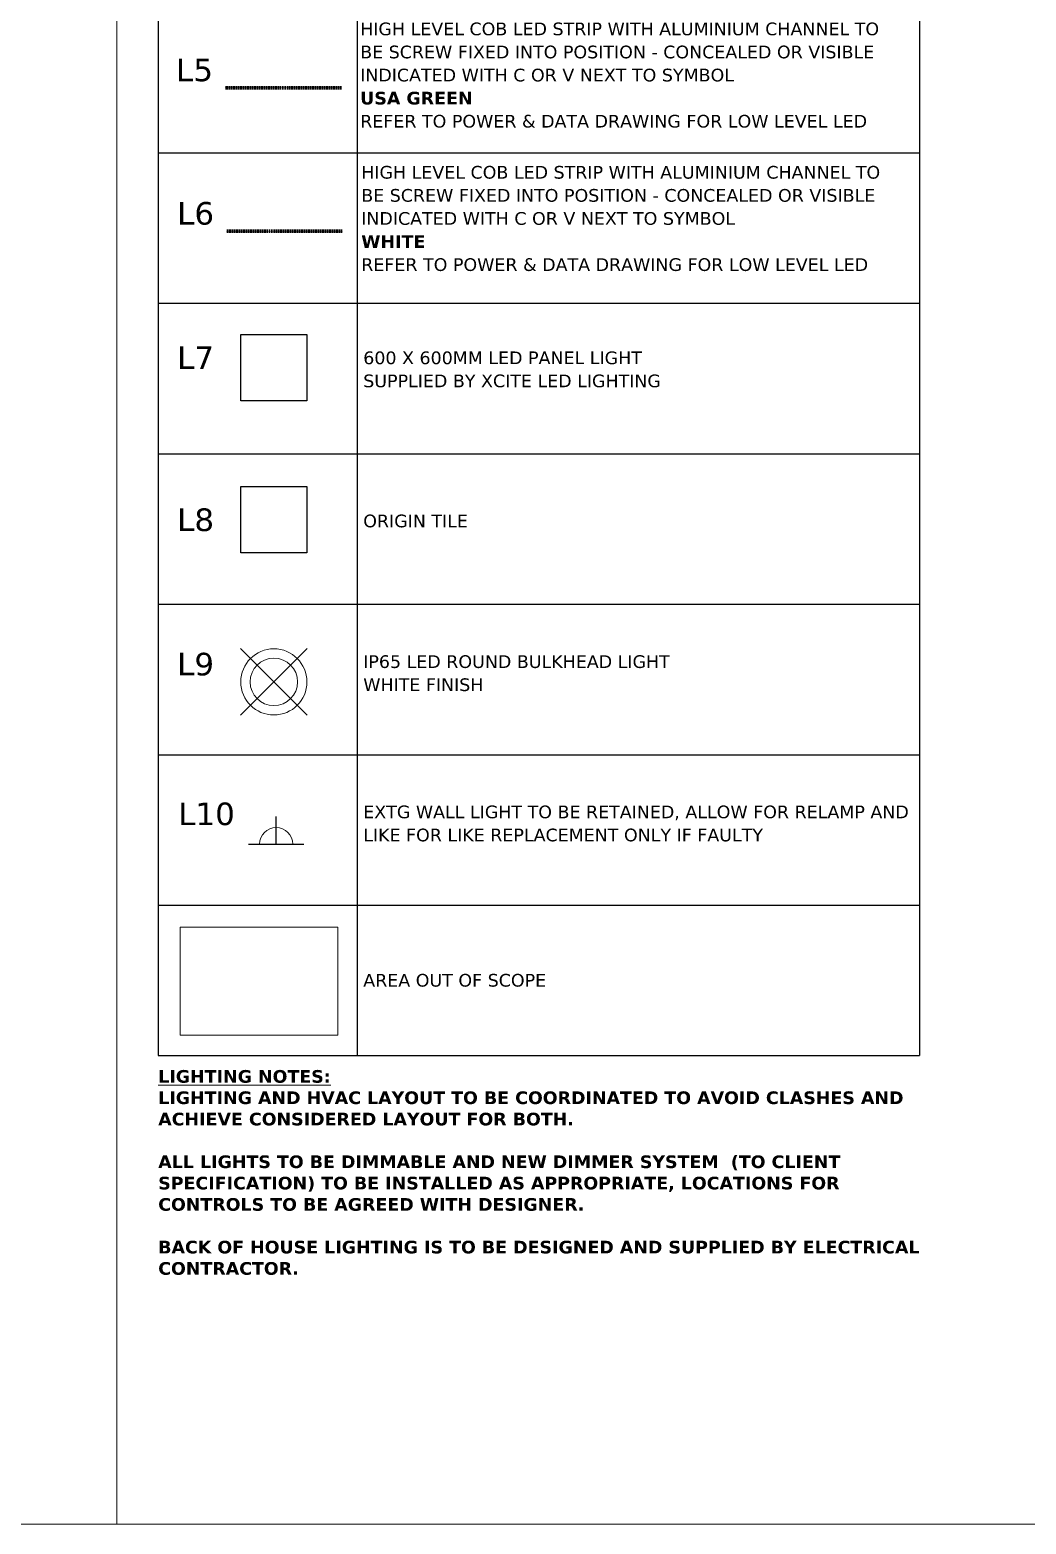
# Model space of a CAD drawing. Header units: millimetres. Extents: x -159872 to 386485, y -250577 to 158966.
# Drawn here: x -42087 to -33058, y 26400 to 39945 of the extents above; entities that cross this region are included whole.
import ezdxf

# ---------------------------------------------------------------- set-up
doc = ezdxf.new("R2010")
doc.units = ezdxf.units.MM
doc.linetypes.add('VW-02 Medium Dashed', pattern=[3.527298, 2.469236, -1.058062])
doc.layers.add('LDS-services-lighting', color=5, linetype='Continuous', lineweight=13)
doc.layers.add('LDS-vport', color=100, linetype='Continuous', lineweight=18)
doc.styles.add('Verdana', font='Verdana.ttf')
doc.styles.add('Verdana (bold)', font='Verdana Bold.ttf')

# ---------------------------------------------------------------- blocks, each defined once
blk = doc.blocks.new('A$C313E09CD')
at = {"layer": 'LDS-services-lighting'}
for q in [(-303, 303), (303, 303), (-303, -303), (303, -303)]:
    blk.add_line((0, 0), q, dxfattribs=at)
for radius in [300, 215]:
    blk.add_circle((0, 0), radius, dxfattribs=at)
blk = doc.blocks.new('extg wall fitting')
at = {"layer": 'LDS-services-lighting', "color": 5, "lineweight": 25}
for p, q in [((0, -125), (0, 125)), ((-250, -125), (250, -125))]:
    blk.add_line(p, q, dxfattribs=at)
at = {"layer": 'LDS-services-lighting', "flags": 128}
blk.add_lwpolyline([(150, -125, 1), (-150, -125)], format="xyb", close=True, dxfattribs=at)

msp = doc.modelspace()

# ---------------------------------------------------------------- linework, layer by layer
at = {"layer": 'LDS-services-lighting', "color": 7, "lineweight": 25}
for p, q in [((-40924.29645, 46419.34418), (-40924.29645, 30646.64681)), ((-34023.75484, 46419.34418), (-34023.75484, 30646.64681)), ((-39119.75368, 46035.37986), (-39119.75368, 30646.64681)), ((-40924.29645, 38831.06612), (-34023.75484, 38831.06612)), ((-40924.29645, 37466.99623), (-34023.75484, 37466.99623)), ((-40924.29645, 36102.92635), (-34023.75484, 36102.92635)), ((-40924.29645, 34738.85646), (-34023.75484, 34738.85646)), ((-40924.29645, 33374.78658), (-34023.75484, 33374.78658)), ((-40924.29645, 32010.7167), (-34023.75484, 32010.7167)), ((-40924.29645, 30646.64681), (-34023.75484, 30646.64681))]:
    msp.add_line(p, q, dxfattribs=at)
at = {"layer": 'LDS-services-lighting', "color": 3, "linetype": 'VW-02 Medium Dashed', "lineweight": 100}
msp.add_line((-40316.43383, 39421.13651), (-39262.8624, 39421.13651), dxfattribs=at)
at = {"layer": 'LDS-services-lighting', "color": 5, "linetype": 'VW-02 Medium Dashed', "lineweight": 100}
msp.add_line((-40306.76729, 38121.26305), (-39253.19586, 38121.26305), dxfattribs=at)
at = {"layer": 'LDS-services-lighting', "lineweight": 25, "flags": 128}
msp.add_lwpolyline([(-40176.13721, 37182.85126), (-39576.13721, 37182.85126), (-39576.13721, 36582.85126), (-40176.13721, 36582.85126)], close=True, dxfattribs=at)
at = {"layer": 'LDS-services-lighting', "color": 1, "lineweight": 25, "flags": 128}
msp.add_lwpolyline([(-40176.13721, 35805.75509), (-39576.13721, 35805.75509), (-39576.13721, 35205.75509), (-40176.13721, 35205.75509)], close=True, dxfattribs=at)
at = {"layer": 'LDS-services-lighting', "lineweight": 18, "flags": 128}
msp.add_lwpolyline([(-40725, 31810.93012), (-39295, 31810.93012), (-39295, 30830.93012), (-40725, 30830.93012)], close=True, dxfattribs=at)
at = {"layer": 'LDS-vport', "flags": 128}
for points in [[(-41300, 56230.21756), (-51300, 56230.21756), (-51300, 26400), (-41300, 26400)], [(-31300, 56230.21756), (-41300, 56230.21756), (-41300, 26400), (-31300, 26400)]]:
    msp.add_lwpolyline(points, close=True, dxfattribs=at)

# ---------------------------------------------------------------- block references
at = {"layer": 'LDS-services-lighting'}
msp.add_blockref('A$C313E09CD', (-39876.13721, 34034.78441), dxfattribs=at)
at = {"layer": 'LDS-services-lighting', "color": 7}
msp.add_blockref('extg wall fitting', (-39855, 32688.49788), dxfattribs=at)

# ---------------------------------------------------------------- texts
at = {"layer": 'LDS-services-lighting', "color": 7, "width": 4942.4168533, "attachment_point": 4, "line_spacing_factor": 1.090041, "style": 'Verdana'}
for s, insert, char_height in [('HIGH LEVEL COB LED STRIP WITH ALUMINIUM CHANNEL TO BE SCREW FIXED INTO POSITION - CONCEALED OR VISIBLE INDICATED WITH C OR V NEXT TO SYMBOL\\P{\\fVerdana|b1|i0|c0|p0;USA GREEN\\P}REFER TO POWER & DATA DRAWING FOR LOW LEVEL LED', (-39093.86312, 39534.6601), 115.13509115), ('HIGH LEVEL COB LED STRIP WITH ALUMINIUM CHANNEL TO BE SCREW FIXED INTO POSITION - CONCEALED OR VISIBLE INDICATED WITH C OR V NEXT TO SYMBOL\\P{\\fVerdana|b1|i0|c0|p0;WHITE\\P}REFER TO POWER & DATA DRAWING FOR LOW LEVEL LED', (-39084.19658, 38234.78664), 115.13509115), ('600 X 600MM LED PANEL LIGHT \\PSUPPLIED BY XCITE LED LIGHTING', (-39066.1717, 36866.82685), 115.1350911), ('ORIGIN TILE', (-39066.1717, 35492.59664), 115.1350911), ('IP65 LED ROUND BULKHEAD LIGHT \\PWHITE FINISH', (-39066.1717, 34112.8549), 115.1350911), ('EXTG WALL LIGHT TO BE RETAINED, ALLOW FOR RELAMP AND LIKE FOR LIKE REPLACEMENT ONLY IF FAULTY', (-39066.1717, 32750.47616), 115.1350911), ('AREA OUT OF SCOPE', (-39066.1717, 31328.85391), 115.1350911)]:
    msp.add_mtext(s, dxfattribs=dict(at, insert=insert, char_height=char_height))
at = {"layer": 'LDS-services-lighting', "color": 22, "char_height": 204.684606, "width": 553.5714286, "attachment_point": 1, "line_spacing_factor": 1.226296, "style": 'Verdana'}
for s, insert in [('L5', (-40762.8624, 39684.73501)), ('L6', (-40753.19586, 38384.86155)), ('L7', (-40753.19586, 37076.14103)), ('L8', (-40753.19586, 35607.10342)), ('L9', (-40753.19586, 34298.3829)), ('L10', (-40743.56427, 32941.2012))]:
    msp.add_mtext(s, dxfattribs=dict(at, insert=insert))
at = {"layer": 'LDS-services-lighting', "color": 1, "insert": (-40924.29645, 30516.18163), "char_height": 115.13509115, "width": 6900.5416072, "attachment_point": 1, "line_spacing_factor": 1.007809, "style": 'Verdana (bold)'}
msp.add_mtext('{\\LLIGHTING NOTES: }\\PLIGHTING AND HVAC LAYOUT TO BE COORDINATED TO AVOID CLASHES AND ACHIEVE CONSIDERED LAYOUT FOR BOTH.\\P\\PALL LIGHTS TO BE DIMMABLE AND NEW DIMMER SYSTEM  (TO CLIENT SPECIFICATION) TO BE INSTALLED AS APPROPRIATE, LOCATIONS FOR CONTROLS TO BE AGREED WITH DESIGNER. \\P\\PBACK OF HOUSE LIGHTING IS TO BE DESIGNED AND SUPPLIED BY ELECTRICAL CONTRACTOR.', dxfattribs=at)

doc.saveas('drawing.dxf')
